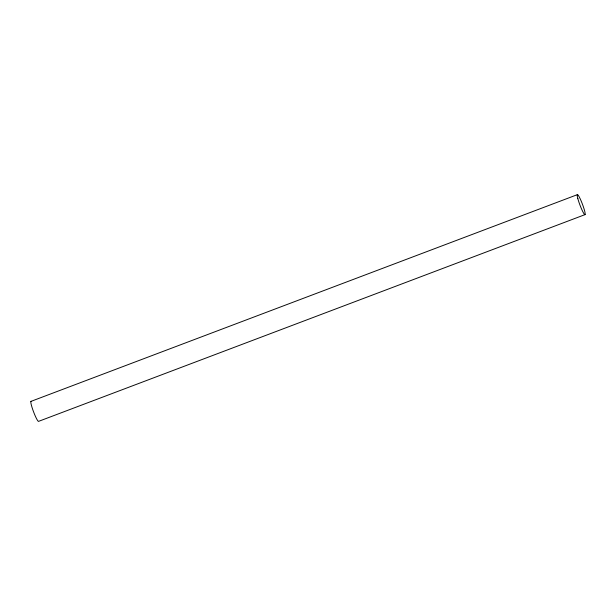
<?xml version="1.0" encoding="UTF-8"?>
<svg xmlns="http://www.w3.org/2000/svg" width="616" height="616" viewBox="0 0 616 616"><rect width="100%" height="100%" fill="white"/><g stroke="black" fill="none" stroke-linecap="round" stroke-linejoin="round"><path stroke-width="0.92" d="M30.885 401.409L577.292 194.687M585.115 214.591L38.708 421.313A10.757 1.317 69.3 0 1 33.464 411.565A10.757 1.317 69.3 0 1 31.231 401.355M577.854 198.675A10.757 1.317 69.3 0 0 584.769 214.645A10.757 1.317 69.3 0 0 580.988 200.6A10.757 1.317 69.3 0 0 577.854 198.675"/></g></svg>
